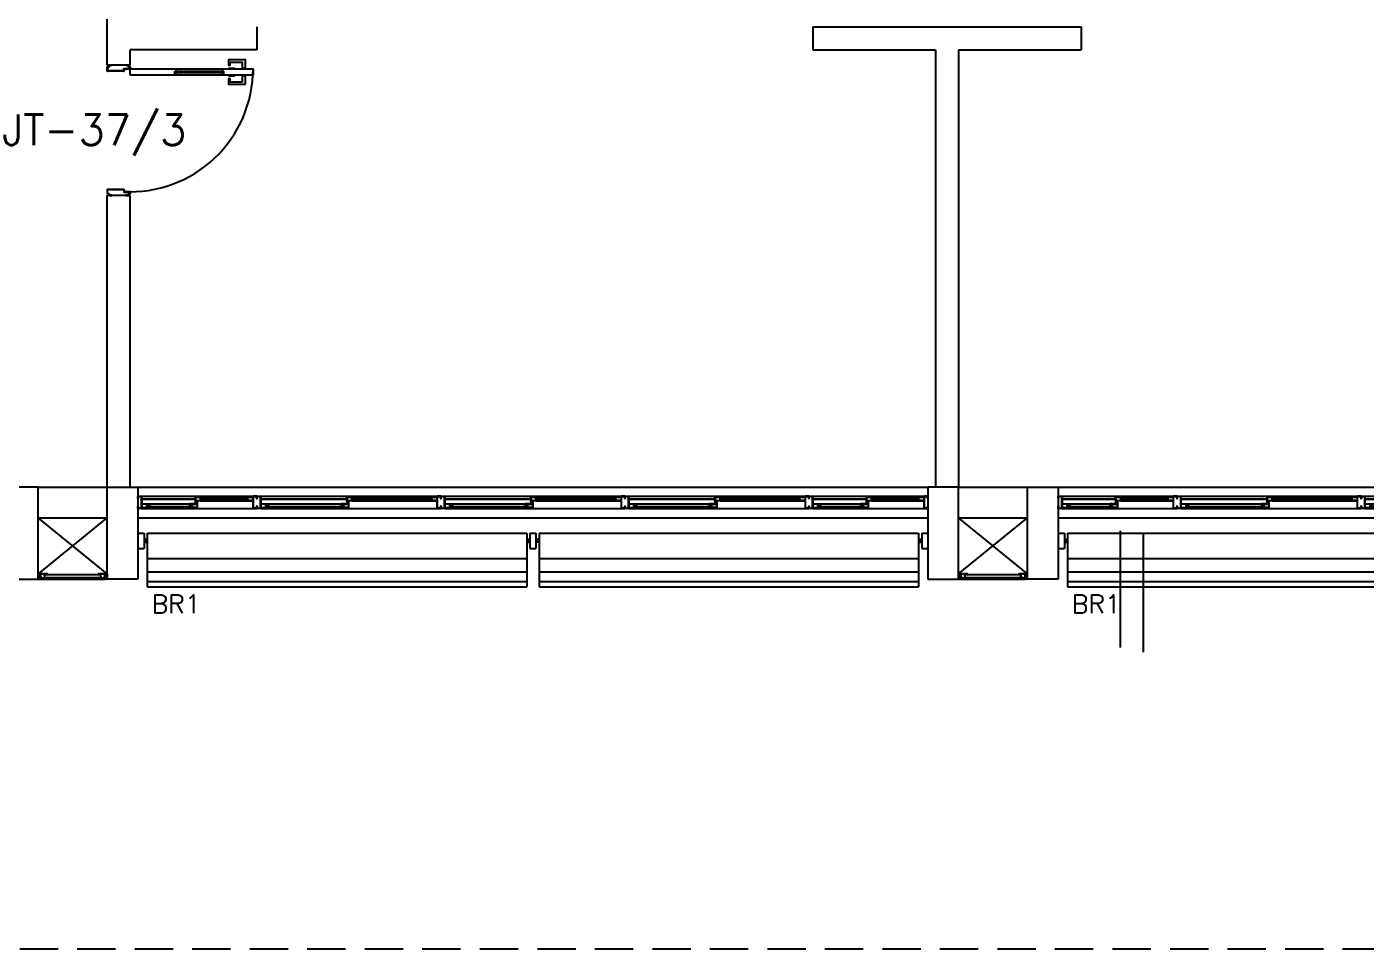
# Model space of a CAD drawing. Header units: millimetres. Extents: x 2686 to 2939, y 1294 to 1441.
# Drawn here: x 2778.4 to 2787.13, y 1419.51 to 1425.52 of the extents above; entities that cross this region are included whole.
import ezdxf

# ---------------------------------------------------------------- set-up
doc = ezdxf.new("R2010")
doc.units = ezdxf.units.MM
doc.linetypes.add('HIDDEN', pattern=[0.375, 0.25, -0.125])
for name, color, linetype in [('AR-ALV', 2, 'Continuous'), ('AR-BRISES', 1, 'Continuous'), ('AR-ESQ', 1, 'Continuous'), ('AR-ESTC', 3, 'Continuous'), ('AR-PEITORIL', 1, 'Continuous'), ('AR-PORTA', 1, 'Continuous'), ('AR-PROJ', 1, 'HIDDEN'), ('BR-LINHAS', 1, 'Continuous'), ('BR-MONTANTE', 242, 'Continuous'), ('BR-PAINEL', 1, 'Continuous'), ('BR-SUPORTE', 1, 'Continuous'), ('BR-TEXTO', 2, 'Continuous'), ('DT-ESQ-BAGUETE-C', 1, 'Continuous'), ('DT-ESQ-BAGUETE-V', 1, 'Continuous'), ('DT-ESQ-CHAPA DOBRADA-V', 1, 'Continuous'), ('DT-ESQ-PERFIL CADEIRA-C', 2, 'Continuous'), ('DT-ESQ-PERFIL CADEIRA-V', 2, 'Continuous'), ('DT-ESQ-PERFIL U SIMPLES-C', 2, 'Continuous'), ('DT-ESQ-PERFIL U-C', 2, 'Continuous'), ('DT-ESQ-PERFIL U-V', 1, 'Continuous'), ('DT-ESQ-VENEZIANA-C', 1, 'Continuous'), ('DT-ESQ-VENEZIANA-V', 1, 'Continuous'), ('DT-ESQ-VIDRO-C', 2, 'Continuous'), ('DT-TXTMOD', 1, 'Continuous'), ('ENDEREÇO', 2, 'Continuous'), ('maçaneta', 1, 'Continuous'), ('mov', 1, 'Continuous'), ('PLAT-CONG', 7, 'Continuous'), ('PM-PERFIL U-C', 2, 'Continuous'), ('PM-VIDRO', 2, 'Continuous'), ('pm1', 2, 'Continuous'), ('pm2', 2, 'Continuous'), ('soleira', 1, 'Continuous')]:
    doc.layers.add(name, color=color, linetype=linetype)
doc.styles.add('S10', font='simplex.shx', dxfattribs={"height": 0.1})
doc.styles.add('S12', font='simplex.shx', dxfattribs={"width": 1.1, "height": 0.12})
doc.styles.add('UNB1-100', font='simplex.shx', dxfattribs={"height": 0.2})

# ---------------------------------------------------------------- blocks, each defined once
blk = doc.blocks.new('A$C34151AAB')
at = {"layer": 'AR-PROJ'}
blk.add_line((29.4449, 17.7097), (1.7321, 17.7097), dxfattribs=at)
blk = doc.blocks.new('EF40-P')
at = {"layer": 'DT-ESQ-BAGUETE-C', "ltscale": 0.1}
for points in [[(0.4225, -0.08), (0.409, -0.08), (0.409, -0.0785), (0.422, -0.0785, 0.414214), (0.4225, -0.078), (0.4225, -0.067, 0.414214), (0.422, -0.0665), (0.409, -0.0665), (0.409, -0.065), (0.4225, -0.065, -0.414214), (0.424, -0.0665), (0.424, -0.0785, -0.414214)], [(0.7015, -0.08), (0.715, -0.08), (0.715, -0.0785), (0.702, -0.0785, -0.414214), (0.7015, -0.078), (0.7015, -0.067, -0.414214), (0.702, -0.0665), (0.715, -0.0665), (0.715, -0.065), (0.7015, -0.065, 0.414214), (0.7, -0.0665), (0.7, -0.0785, 0.414214)], [(1.41, -0.08), (1.3965, -0.08), (1.3965, -0.0785), (1.4095, -0.0785, 0.414214), (1.41, -0.078), (1.41, -0.067, 0.414214), (1.4095, -0.0665), (1.3965, -0.0665), (1.3965, -0.065), (1.41, -0.065, -0.414214), (1.4115, -0.0665), (1.4115, -0.0785, -0.414214)], [(1.9015, -0.08), (1.915, -0.08), (1.915, -0.0785), (1.902, -0.0785, -0.414214), (1.9015, -0.078), (1.9015, -0.067, -0.414214), (1.902, -0.0665), (1.915, -0.0665), (1.915, -0.065), (1.9015, -0.065, 0.414214), (1.9, -0.0665), (1.9, -0.0785, 0.414214)], [(2.61, -0.08), (2.5965, -0.08), (2.5965, -0.0785), (2.6095, -0.0785, 0.414214), (2.61, -0.078), (2.61, -0.067, 0.414214), (2.6095, -0.0665), (2.5965, -0.0665), (2.5965, -0.065), (2.61, -0.065, -0.414214), (2.6115, -0.0665), (2.6115, -0.0785, -0.414214)], [(3.1015, -0.08), (3.115, -0.08), (3.115, -0.0785), (3.102, -0.0785, -0.414214), (3.1015, -0.078), (3.1015, -0.067, -0.414214), (3.102, -0.0665), (3.115, -0.0665), (3.115, -0.065), (3.1015, -0.065, 0.414214), (3.1, -0.0665), (3.1, -0.0785, 0.414214)], [(3.81, -0.08), (3.7965, -0.08), (3.7965, -0.0785), (3.8095, -0.0785, 0.414214), (3.81, -0.078), (3.81, -0.067, 0.414214), (3.8095, -0.0665), (3.7965, -0.0665), (3.7965, -0.065), (3.81, -0.065, -0.414214), (3.8115, -0.0665), (3.8115, -0.0785, -0.414214)], [(4.3015, -0.08), (4.315, -0.08), (4.315, -0.0785), (4.302, -0.0785, -0.414214), (4.3015, -0.078), (4.3015, -0.067, -0.414214), (4.302, -0.0665), (4.315, -0.0665), (4.315, -0.065), (4.3015, -0.065, 0.414214), (4.3, -0.0665), (4.3, -0.0785, 0.414214)], [(4.7975, -0.08), (4.784, -0.08), (4.784, -0.0785), (4.797, -0.0785, 0.414214), (4.7975, -0.078), (4.7975, -0.067, 0.414214), (4.797, -0.0665), (4.784, -0.0665), (4.784, -0.065), (4.7975, -0.065, -0.414214), (4.799, -0.0665), (4.799, -0.0785, -0.414214)], [(5.0765, -0.08), (5.09, -0.08), (5.09, -0.0785), (5.077, -0.0785, -0.414214), (5.0765, -0.078), (5.0765, -0.067, -0.414214), (5.077, -0.0665), (5.09, -0.0665), (5.09, -0.065), (5.0765, -0.065, 0.414214), (5.075, -0.0665), (5.075, -0.0785, 0.414214)], [(0.0735, -0.125), (0.06, -0.125), (0.06, -0.1235), (0.073, -0.1235, 0.414214), (0.0735, -0.123), (0.0735, -0.112, 0.414214), (0.073, -0.1115), (0.06, -0.1115), (0.06, -0.11), (0.0735, -0.11, -0.414214), (0.075, -0.1115), (0.075, -0.1235, -0.414214)], [(0.339, -0.125), (0.3525, -0.125), (0.3525, -0.1235), (0.3395, -0.1235, -0.414214), (0.339, -0.123), (0.339, -0.112, -0.414214), (0.3395, -0.1115), (0.3525, -0.1115), (0.3525, -0.11), (0.339, -0.11, 0.414214), (0.3375, -0.1115), (0.3375, -0.1235, 0.414214)], [(0.8485, -0.125), (0.835, -0.125), (0.835, -0.1235), (0.848, -0.1235, 0.414214), (0.8485, -0.123), (0.8485, -0.112, 0.414214), (0.848, -0.1115), (0.835, -0.1115), (0.835, -0.11), (0.8485, -0.11, -0.414214), (0.85, -0.1115), (0.85, -0.1235, -0.414214)], [(1.3265, -0.125), (1.34, -0.125), (1.34, -0.1235), (1.327, -0.1235, -0.414214), (1.3265, -0.123), (1.3265, -0.112, -0.414214), (1.327, -0.1115), (1.34, -0.1115), (1.34, -0.11), (1.3265, -0.11, 0.414214), (1.325, -0.1115), (1.325, -0.1235, 0.414214)], [(2.0485, -0.125), (2.035, -0.125), (2.035, -0.1235), (2.048, -0.1235, 0.414214), (2.0485, -0.123), (2.0485, -0.112, 0.414214), (2.048, -0.1115), (2.035, -0.1115), (2.035, -0.11), (2.0485, -0.11, -0.414214), (2.05, -0.1115), (2.05, -0.1235, -0.414214)], [(2.5265, -0.125), (2.54, -0.125), (2.54, -0.1235), (2.527, -0.1235, -0.414214), (2.5265, -0.123), (2.5265, -0.112, -0.414214), (2.527, -0.1115), (2.54, -0.1115), (2.54, -0.11), (2.5265, -0.11, 0.414214), (2.525, -0.1115), (2.525, -0.1235, 0.414214)], [(3.2485, -0.125), (3.235, -0.125), (3.235, -0.1235), (3.248, -0.1235, 0.414214), (3.2485, -0.123), (3.2485, -0.112, 0.414214), (3.248, -0.1115), (3.235, -0.1115), (3.235, -0.11), (3.2485, -0.11, -0.414214), (3.25, -0.1115), (3.25, -0.1235, -0.414214)], [(3.7265, -0.125), (3.74, -0.125), (3.74, -0.1235), (3.727, -0.1235, -0.414214), (3.7265, -0.123), (3.7265, -0.112, -0.414214), (3.727, -0.1115), (3.74, -0.1115), (3.74, -0.11), (3.7265, -0.11, 0.414214), (3.725, -0.1115), (3.725, -0.1235, 0.414214)], [(4.4485, -0.125), (4.435, -0.125), (4.435, -0.1235), (4.448, -0.1235, 0.414214), (4.4485, -0.123), (4.4485, -0.112, 0.414214), (4.448, -0.1115), (4.435, -0.1115), (4.435, -0.11), (4.4485, -0.11, -0.414214), (4.45, -0.1115), (4.45, -0.1235, -0.414214)], [(4.714, -0.125), (4.7275, -0.125), (4.7275, -0.1235), (4.7145, -0.1235, -0.414214), (4.714, -0.123), (4.714, -0.112, -0.414214), (4.7145, -0.1115), (4.7275, -0.1115), (4.7275, -0.11), (4.714, -0.11, 0.414214), (4.7125, -0.1115), (4.7125, -0.1235, 0.414214)]]:
    blk.add_lwpolyline(points, format="xyb", close=True, dxfattribs=at)
at = {"layer": 'DT-ESQ-BAGUETE-V', "ltscale": 0.1}
for p, q in [((0.4225, -0.065), (0.7015, -0.065)), ((1.41, -0.065), (1.9015, -0.065)), ((2.61, -0.065), (3.1015, -0.065)), ((3.81, -0.065), (4.3015, -0.065)), ((4.7975, -0.065), (5.0765, -0.065)), ((0.0735, -0.11), (0.339, -0.11)), ((0.8485, -0.11), (1.3265, -0.11)), ((2.0485, -0.11), (2.5265, -0.11)), ((3.2485, -0.11), (3.7265, -0.11)), ((4.4485, -0.11), (4.714, -0.11))]:
    blk.add_line(p, q, dxfattribs=at)
at = {"layer": 'DT-ESQ-CHAPA DOBRADA-V', "ltscale": 0.1}
for p, q in [((0.025, -0.077), (0.374, -0.077)), ((0.025, -0.08), (0.374, -0.08)), ((0.8, -0.077), (1.3615, -0.077)), ((0.8, -0.08), (1.3615, -0.08)), ((2, -0.077), (2.5615, -0.077)), ((2, -0.08), (2.5615, -0.08)), ((3.2, -0.077), (3.7615, -0.077)), ((3.2, -0.08), (3.7615, -0.08)), ((4.4, -0.077), (4.749, -0.077)), ((4.4, -0.08), (4.749, -0.08))]:
    blk.add_line(p, q, dxfattribs=at)
at = {"layer": 'DT-ESQ-PERFIL CADEIRA-C', "ltscale": 0.1}
for p, q in [((0.025, -0.1335), (0.0735, -0.1335)), ((0.3855, -0.1335), (0.339, -0.1335)), ((0.376, -0.0885), (0.4225, -0.0885)), ((0.75, -0.0885), (0.7015, -0.0885)), ((0.8, -0.1335), (0.8485, -0.1335)), ((1.373, -0.1335), (1.3265, -0.1335)), ((1.3635, -0.0885), (1.41, -0.0885)), ((1.95, -0.0885), (1.9015, -0.0885)), ((2, -0.1335), (2.0485, -0.1335)), ((2.573, -0.1335), (2.5265, -0.1335)), ((2.5635, -0.0885), (2.61, -0.0885)), ((3.15, -0.0885), (3.1015, -0.0885)), ((3.2, -0.1335), (3.2485, -0.1335)), ((3.773, -0.1335), (3.7265, -0.1335)), ((3.7635, -0.0885), (3.81, -0.0885)), ((4.35, -0.0885), (4.3015, -0.0885)), ((4.4, -0.1335), (4.4485, -0.1335)), ((4.7605, -0.1335), (4.714, -0.1335)), ((4.751, -0.0885), (4.7975, -0.0885)), ((5.125, -0.0885), (5.0765, -0.0885))]:
    blk.add_line(p, q, dxfattribs=at)
for points in [[(0.4225, -0.087, -1), (0.4225, -0.09), (0.376, -0.09, -0.414214), (0.374, -0.088), (0.374, -0.067, -0.414214), (0.376, -0.065), (0.4075, -0.065, -0.414214), (0.409, -0.0665), (0.409, -0.087)], [(0.409, -0.0885, -0.198913), (0.4079, -0.0881, -0.198913), (0.4075, -0.087), (0.4075, -0.067, 0.414214), (0.407, -0.0665), (0.376, -0.0665, 0.414214), (0.3755, -0.067), (0.3755, -0.088, 0.414214), (0.376, -0.0885)], [(0.7015, -0.09), (0.75, -0.09), (0.75, -0.0885), (0.715, -0.0885, 0.198912), (0.7161, -0.0881, 0.198913), (0.7165, -0.087), (0.7165, -0.067, -0.414214), (0.717, -0.0665), (0.75, -0.0665), (0.75, -0.065), (0.7165, -0.065, 0.414214), (0.715, -0.0665), (0.715, -0.0785), (0.715, -0.08), (0.715, -0.087), (0.7015, -0.087, 1)], [(1.41, -0.087, -1), (1.41, -0.09), (1.3635, -0.09, -0.414214), (1.3615, -0.088), (1.3615, -0.067, -0.414214), (1.3635, -0.065), (1.395, -0.065, -0.414214), (1.3965, -0.0665), (1.3965, -0.087)], [(1.3965, -0.0885, -0.198913), (1.3954, -0.0881, -0.198913), (1.395, -0.087), (1.395, -0.067, 0.414214), (1.3945, -0.0665), (1.3635, -0.0665, 0.414214), (1.363, -0.067), (1.363, -0.088, 0.414214), (1.3635, -0.0885)], [(1.9015, -0.09), (1.95, -0.09), (1.95, -0.0885), (1.915, -0.0885, 0.198912), (1.9161, -0.0881, 0.198913), (1.9165, -0.087), (1.9165, -0.067, -0.414214), (1.917, -0.0665), (1.95, -0.0665), (1.95, -0.065), (1.9165, -0.065, 0.414214), (1.915, -0.0665), (1.915, -0.0785), (1.915, -0.08), (1.915, -0.087), (1.9015, -0.087, 1)], [(2.61, -0.087, -1), (2.61, -0.09), (2.5635, -0.09, -0.414214), (2.5615, -0.088), (2.5615, -0.067, -0.414214), (2.5635, -0.065), (2.595, -0.065, -0.414214), (2.5965, -0.0665), (2.5965, -0.087)], [(2.5965, -0.0885, -0.198913), (2.5954, -0.0881, -0.198913), (2.595, -0.087), (2.595, -0.067, 0.414214), (2.5945, -0.0665), (2.5635, -0.0665, 0.414214), (2.563, -0.067), (2.563, -0.088, 0.414214), (2.5635, -0.0885)], [(3.1015, -0.09), (3.15, -0.09), (3.15, -0.0885), (3.115, -0.0885, 0.198912), (3.1161, -0.0881, 0.198913), (3.1165, -0.087), (3.1165, -0.067, -0.414214), (3.117, -0.0665), (3.15, -0.0665), (3.15, -0.065), (3.1165, -0.065, 0.414214), (3.115, -0.0665), (3.115, -0.0785), (3.115, -0.08), (3.115, -0.087), (3.1015, -0.087, 1)], [(3.81, -0.087, -1), (3.81, -0.09), (3.7635, -0.09, -0.414214), (3.7615, -0.088), (3.7615, -0.067, -0.414214), (3.7635, -0.065), (3.795, -0.065, -0.414214), (3.7965, -0.0665), (3.7965, -0.087)], [(3.7965, -0.0885, -0.198913), (3.7954, -0.0881, -0.198913), (3.795, -0.087), (3.795, -0.067, 0.414214), (3.7945, -0.0665), (3.7635, -0.0665, 0.414214), (3.763, -0.067), (3.763, -0.088, 0.414214), (3.7635, -0.0885)], [(4.3015, -0.09), (4.35, -0.09), (4.35, -0.0885), (4.315, -0.0885, 0.198912), (4.3161, -0.0881, 0.198913), (4.3165, -0.087), (4.3165, -0.067, -0.414214), (4.317, -0.0665), (4.35, -0.0665), (4.35, -0.065), (4.3165, -0.065, 0.414214), (4.315, -0.0665), (4.315, -0.0785), (4.315, -0.08), (4.315, -0.087), (4.3015, -0.087, 1)], [(4.7975, -0.087, -1), (4.7975, -0.09), (4.751, -0.09, -0.414214), (4.749, -0.088), (4.749, -0.067, -0.414214), (4.751, -0.065), (4.7825, -0.065, -0.414214), (4.784, -0.0665), (4.784, -0.087)], [(4.784, -0.0885, -0.198913), (4.7829, -0.0881, -0.198913), (4.7825, -0.087), (4.7825, -0.067, 0.414214), (4.782, -0.0665), (4.751, -0.0665, 0.414214), (4.7505, -0.067), (4.7505, -0.088, 0.414214), (4.751, -0.0885)], [(5.0765, -0.09), (5.125, -0.09), (5.125, -0.0885), (5.09, -0.0885, 0.198912), (5.0911, -0.0881, 0.198913), (5.0915, -0.087), (5.0915, -0.067, -0.414214), (5.092, -0.0665), (5.125, -0.0665), (5.125, -0.065), (5.0915, -0.065, 0.414214), (5.09, -0.0665), (5.09, -0.0785), (5.09, -0.08), (5.09, -0.087), (5.0765, -0.087, 1)], [(0.0735, -0.135), (0.025, -0.135), (0.025, -0.1335), (0.06, -0.1335, -0.198912), (0.0589, -0.1331, -0.198913), (0.0585, -0.132), (0.0585, -0.112, 0.414214), (0.058, -0.1115), (0.025, -0.1115), (0.025, -0.11), (0.0585, -0.11, -0.414214), (0.06, -0.1115), (0.06, -0.1235), (0.06, -0.125), (0.06, -0.132), (0.0735, -0.132, -1)], [(0.339, -0.132, 1), (0.339, -0.135), (0.3855, -0.135, 0.414214), (0.3875, -0.133), (0.3875, -0.112, 0.414214), (0.3855, -0.11), (0.354, -0.11, 0.414214), (0.3525, -0.1115), (0.3525, -0.132)], [(0.3525, -0.1335, 0.198913), (0.3536, -0.1331, 0.198913), (0.354, -0.132), (0.354, -0.112, -0.414214), (0.3545, -0.1115), (0.3855, -0.1115, -0.414214), (0.386, -0.112), (0.386, -0.133, -0.414214), (0.3855, -0.1335)], [(0.8485, -0.135), (0.8, -0.135), (0.8, -0.1335), (0.835, -0.1335, -0.198912), (0.8339, -0.1331, -0.198913), (0.8335, -0.132), (0.8335, -0.112, 0.414214), (0.833, -0.1115), (0.8, -0.1115), (0.8, -0.11), (0.8335, -0.11, -0.414214), (0.835, -0.1115), (0.835, -0.1235), (0.835, -0.125), (0.835, -0.132), (0.8485, -0.132, -1)], [(1.3265, -0.132, 1), (1.3265, -0.135), (1.373, -0.135, 0.414214), (1.375, -0.133), (1.375, -0.112, 0.414214), (1.373, -0.11), (1.3415, -0.11, 0.414214), (1.34, -0.1115), (1.34, -0.132)], [(1.34, -0.1335, 0.198913), (1.3411, -0.1331, 0.198913), (1.3415, -0.132), (1.3415, -0.112, -0.414214), (1.342, -0.1115), (1.373, -0.1115, -0.414214), (1.3735, -0.112), (1.3735, -0.133, -0.414214), (1.373, -0.1335)], [(2.0485, -0.135), (2, -0.135), (2, -0.1335), (2.035, -0.1335, -0.198912), (2.0339, -0.1331, -0.198913), (2.0335, -0.132), (2.0335, -0.112, 0.414214), (2.033, -0.1115), (2, -0.1115), (2, -0.11), (2.0335, -0.11, -0.414214), (2.035, -0.1115), (2.035, -0.1235), (2.035, -0.125), (2.035, -0.132), (2.0485, -0.132, -1)], [(2.5265, -0.132, 1), (2.5265, -0.135), (2.573, -0.135, 0.414214), (2.575, -0.133), (2.575, -0.112, 0.414214), (2.573, -0.11), (2.5415, -0.11, 0.414214), (2.54, -0.1115), (2.54, -0.132)], [(2.54, -0.1335, 0.198913), (2.5411, -0.1331, 0.198913), (2.5415, -0.132), (2.5415, -0.112, -0.414214), (2.542, -0.1115), (2.573, -0.1115, -0.414214), (2.5735, -0.112), (2.5735, -0.133, -0.414214), (2.573, -0.1335)], [(3.2485, -0.135), (3.2, -0.135), (3.2, -0.1335), (3.235, -0.1335, -0.198912), (3.2339, -0.1331, -0.198913), (3.2335, -0.132), (3.2335, -0.112, 0.414214), (3.233, -0.1115), (3.2, -0.1115), (3.2, -0.11), (3.2335, -0.11, -0.414214), (3.235, -0.1115), (3.235, -0.1235), (3.235, -0.125), (3.235, -0.132), (3.2485, -0.132, -1)], [(3.7265, -0.132, 1), (3.7265, -0.135), (3.773, -0.135, 0.414214), (3.775, -0.133), (3.775, -0.112, 0.414214), (3.773, -0.11), (3.7415, -0.11, 0.414214), (3.74, -0.1115), (3.74, -0.132)], [(3.74, -0.1335, 0.198913), (3.7411, -0.1331, 0.198913), (3.7415, -0.132), (3.7415, -0.112, -0.414214), (3.742, -0.1115), (3.773, -0.1115, -0.414214), (3.7735, -0.112), (3.7735, -0.133, -0.414214), (3.773, -0.1335)], [(4.4485, -0.135), (4.4, -0.135), (4.4, -0.1335), (4.435, -0.1335, -0.198912), (4.4339, -0.1331, -0.198913), (4.4335, -0.132), (4.4335, -0.112, 0.414214), (4.433, -0.1115), (4.4, -0.1115), (4.4, -0.11), (4.4335, -0.11, -0.414214), (4.435, -0.1115), (4.435, -0.1235), (4.435, -0.125), (4.435, -0.132), (4.4485, -0.132, -1)], [(4.714, -0.132, 1), (4.714, -0.135), (4.7605, -0.135, 0.414214), (4.7625, -0.133), (4.7625, -0.112, 0.414214), (4.7605, -0.11), (4.729, -0.11, 0.414214), (4.7275, -0.1115), (4.7275, -0.132)], [(4.7275, -0.1335, 0.198913), (4.7286, -0.1331, 0.198913), (4.729, -0.132), (4.729, -0.112, -0.414214), (4.7295, -0.1115), (4.7605, -0.1115, -0.414214), (4.761, -0.112), (4.761, -0.133, -0.414214), (4.7605, -0.1335)]]:
    blk.add_lwpolyline(points, format="xyb", close=True, dxfattribs=at)
at = {"layer": 'DT-ESQ-PERFIL CADEIRA-V', "ltscale": 0.1}
for p, q in [((0.0735, -0.135), (0.339, -0.135)), ((0.4075, -0.09), (0.7015, -0.09)), ((0.8485, -0.135), (1.3265, -0.135)), ((1.395, -0.09), (1.9015, -0.09)), ((2.0485, -0.135), (2.5265, -0.135)), ((2.595, -0.09), (3.1015, -0.09)), ((3.2485, -0.135), (3.7265, -0.135)), ((3.795, -0.09), (4.3015, -0.09)), ((4.4485, -0.135), (4.714, -0.135)), ((4.7825, -0.09), (5.0765, -0.09))]:
    blk.add_line(p, q, dxfattribs=at)
at = {"layer": 'DT-ESQ-PERFIL U SIMPLES-C', "ltscale": 0.1}
for points in [[(0.376, -0.102), (0.384, -0.102), (0.384, -0.1005), (0.376, -0.1005, -0.414214), (0.3755, -0.1), (0.3755, -0.092, -0.414214), (0.376, -0.0915), (0.384, -0.0915), (0.384, -0.09), (0.376, -0.09, 0.414214), (0.374, -0.092), (0.374, -0.1, 0.414214)], [(0.3855, -0.098), (0.3775, -0.098), (0.3775, -0.0995), (0.3855, -0.0995, -0.414214), (0.386, -0.1), (0.386, -0.108, -0.414214), (0.3855, -0.1085), (0.3775, -0.1085), (0.3775, -0.11), (0.3855, -0.11, 0.414214), (0.3875, -0.108), (0.3875, -0.1, 0.414214)], [(1.3635, -0.102), (1.3715, -0.102), (1.3715, -0.1005), (1.3635, -0.1005, -0.414214), (1.363, -0.1), (1.363, -0.092, -0.414214), (1.3635, -0.0915), (1.3715, -0.0915), (1.3715, -0.09), (1.3635, -0.09, 0.414214), (1.3615, -0.092), (1.3615, -0.1, 0.414214)], [(1.373, -0.098), (1.365, -0.098), (1.365, -0.0995), (1.373, -0.0995, -0.414214), (1.3735, -0.1), (1.3735, -0.108, -0.414214), (1.373, -0.1085), (1.365, -0.1085), (1.365, -0.11), (1.373, -0.11, 0.414214), (1.375, -0.108), (1.375, -0.1, 0.414214)], [(2.5635, -0.102), (2.5715, -0.102), (2.5715, -0.1005), (2.5635, -0.1005, -0.414214), (2.563, -0.1), (2.563, -0.092, -0.414214), (2.5635, -0.0915), (2.5715, -0.0915), (2.5715, -0.09), (2.5635, -0.09, 0.414214), (2.5615, -0.092), (2.5615, -0.1, 0.414214)], [(2.573, -0.098), (2.565, -0.098), (2.565, -0.0995), (2.573, -0.0995, -0.414214), (2.5735, -0.1), (2.5735, -0.108, -0.414214), (2.573, -0.1085), (2.565, -0.1085), (2.565, -0.11), (2.573, -0.11, 0.414214), (2.575, -0.108), (2.575, -0.1, 0.414214)], [(3.7635, -0.102), (3.7715, -0.102), (3.7715, -0.1005), (3.7635, -0.1005, -0.414214), (3.763, -0.1), (3.763, -0.092, -0.414214), (3.7635, -0.0915), (3.7715, -0.0915), (3.7715, -0.09), (3.7635, -0.09, 0.414214), (3.7615, -0.092), (3.7615, -0.1, 0.414214)], [(3.773, -0.098), (3.765, -0.098), (3.765, -0.0995), (3.773, -0.0995, -0.414214), (3.7735, -0.1), (3.7735, -0.108, -0.414214), (3.773, -0.1085), (3.765, -0.1085), (3.765, -0.11), (3.773, -0.11, 0.414214), (3.775, -0.108), (3.775, -0.1, 0.414214)], [(4.751, -0.102), (4.759, -0.102), (4.759, -0.1005), (4.751, -0.1005, -0.414214), (4.7505, -0.1), (4.7505, -0.092, -0.414214), (4.751, -0.0915), (4.759, -0.0915), (4.759, -0.09), (4.751, -0.09, 0.414214), (4.749, -0.092), (4.749, -0.1, 0.414214)], [(4.7605, -0.098), (4.7525, -0.098), (4.7525, -0.0995), (4.7605, -0.0995, -0.414214), (4.761, -0.1), (4.761, -0.108, -0.414214), (4.7605, -0.1085), (4.7525, -0.1085), (4.7525, -0.11), (4.7605, -0.11, 0.414214), (4.7625, -0.108), (4.7625, -0.1, 0.414214)]]:
    blk.add_lwpolyline(points, format="xyb", close=True, dxfattribs=at)
at = {"layer": 'DT-ESQ-PERFIL U-C', "ltscale": 0.1}
for points in [[(0, -0.0615, -0.414214), (0.0015, -0.06), (0.0235, -0.06, -0.414214), (0.025, -0.0615), (0.025, -0.1385, -0.414214), (0.0235, -0.14), (0.0015, -0.14, -0.414214), (0, -0.1385), (0, -0.125), (0.0015, -0.125), (0.0015, -0.138, 0.414214), (0.002, -0.1385), (0.023, -0.1385, 0.414214), (0.0235, -0.138), (0.0235, -0.062, 0.414214), (0.023, -0.0615), (0.002, -0.0615, 0.414214), (0.0015, -0.062), (0.0015, -0.075), (0, -0.075)], [(0.775, -0.0615, 0.414214), (0.7735, -0.06), (0.7515, -0.06, 0.414214), (0.75, -0.0615), (0.75, -0.1385, 0.414214), (0.7515, -0.14), (0.7735, -0.14, 0.414214), (0.775, -0.1385), (0.775, -0.125), (0.7735, -0.125), (0.7735, -0.138, -0.414214), (0.773, -0.1385), (0.752, -0.1385, -0.414214), (0.7515, -0.138), (0.7515, -0.062, -0.414214), (0.752, -0.0615), (0.773, -0.0615, -0.414214), (0.7735, -0.062), (0.7735, -0.075), (0.775, -0.075)], [(0.775, -0.0615, -0.414214), (0.7765, -0.06), (0.7985, -0.06, -0.414214), (0.8, -0.0615), (0.8, -0.1385, -0.414214), (0.7985, -0.14), (0.7765, -0.14, -0.414214), (0.775, -0.1385), (0.775, -0.125), (0.7765, -0.125), (0.7765, -0.138, 0.414214), (0.777, -0.1385), (0.798, -0.1385, 0.414214), (0.7985, -0.138), (0.7985, -0.062, 0.414214), (0.798, -0.0615), (0.777, -0.0615, 0.414214), (0.7765, -0.062), (0.7765, -0.075), (0.775, -0.075)], [(1.975, -0.0615, 0.414214), (1.9735, -0.06), (1.9515, -0.06, 0.414214), (1.95, -0.0615), (1.95, -0.1385, 0.414214), (1.9515, -0.14), (1.9735, -0.14, 0.414214), (1.975, -0.1385), (1.975, -0.125), (1.9735, -0.125), (1.9735, -0.138, -0.414214), (1.973, -0.1385), (1.952, -0.1385, -0.414214), (1.9515, -0.138), (1.9515, -0.062, -0.414214), (1.952, -0.0615), (1.973, -0.0615, -0.414214), (1.9735, -0.062), (1.9735, -0.075), (1.975, -0.075)], [(1.975, -0.0615, -0.414214), (1.9765, -0.06), (1.9985, -0.06, -0.414214), (2, -0.0615), (2, -0.1385, -0.414214), (1.9985, -0.14), (1.9765, -0.14, -0.414214), (1.975, -0.1385), (1.975, -0.125), (1.9765, -0.125), (1.9765, -0.138, 0.414214), (1.977, -0.1385), (1.998, -0.1385, 0.414214), (1.9985, -0.138), (1.9985, -0.062, 0.414214), (1.998, -0.0615), (1.977, -0.0615, 0.414214), (1.9765, -0.062), (1.9765, -0.075), (1.975, -0.075)], [(3.175, -0.0615, 0.414214), (3.1735, -0.06), (3.1515, -0.06, 0.414214), (3.15, -0.0615), (3.15, -0.1385, 0.414214), (3.1515, -0.14), (3.1735, -0.14, 0.414214), (3.175, -0.1385), (3.175, -0.125), (3.1735, -0.125), (3.1735, -0.138, -0.414214), (3.173, -0.1385), (3.152, -0.1385, -0.414214), (3.1515, -0.138), (3.1515, -0.062, -0.414214), (3.152, -0.0615), (3.173, -0.0615, -0.414214), (3.1735, -0.062), (3.1735, -0.075), (3.175, -0.075)], [(3.175, -0.0615, -0.414214), (3.1765, -0.06), (3.1985, -0.06, -0.414214), (3.2, -0.0615), (3.2, -0.1385, -0.414214), (3.1985, -0.14), (3.1765, -0.14, -0.414214), (3.175, -0.1385), (3.175, -0.125), (3.1765, -0.125), (3.1765, -0.138, 0.414214), (3.177, -0.1385), (3.198, -0.1385, 0.414214), (3.1985, -0.138), (3.1985, -0.062, 0.414214), (3.198, -0.0615), (3.177, -0.0615, 0.414214), (3.1765, -0.062), (3.1765, -0.075), (3.175, -0.075)], [(4.375, -0.0615, 0.414214), (4.3735, -0.06), (4.3515, -0.06, 0.414214), (4.35, -0.0615), (4.35, -0.1385, 0.414214), (4.3515, -0.14), (4.3735, -0.14, 0.414214), (4.375, -0.1385), (4.375, -0.125), (4.3735, -0.125), (4.3735, -0.138, -0.414214), (4.373, -0.1385), (4.352, -0.1385, -0.414214), (4.3515, -0.138), (4.3515, -0.062, -0.414214), (4.352, -0.0615), (4.373, -0.0615, -0.414214), (4.3735, -0.062), (4.3735, -0.075), (4.375, -0.075)], [(4.375, -0.0615, -0.414214), (4.3765, -0.06), (4.3985, -0.06, -0.414214), (4.4, -0.0615), (4.4, -0.1385, -0.414214), (4.3985, -0.14), (4.3765, -0.14, -0.414214), (4.375, -0.1385), (4.375, -0.125), (4.3765, -0.125), (4.3765, -0.138, 0.414214), (4.377, -0.1385), (4.398, -0.1385, 0.414214), (4.3985, -0.138), (4.3985, -0.062, 0.414214), (4.398, -0.0615), (4.377, -0.0615, 0.414214), (4.3765, -0.062), (4.3765, -0.075), (4.375, -0.075)], [(5.15, -0.0615, 0.414214), (5.1485, -0.06), (5.1265, -0.06, 0.414214), (5.125, -0.0615), (5.125, -0.1385, 0.414214), (5.1265, -0.14), (5.1485, -0.14, 0.414214), (5.15, -0.1385), (5.15, -0.125), (5.1485, -0.125), (5.1485, -0.138, -0.414214), (5.148, -0.1385), (5.127, -0.1385, -0.414214), (5.1265, -0.138), (5.1265, -0.062, -0.414214), (5.127, -0.0615), (5.148, -0.0615, -0.414214), (5.1485, -0.062), (5.1485, -0.075), (5.15, -0.075)]]:
    blk.add_lwpolyline(points, format="xyb", close=True, dxfattribs=at)
at = {"layer": 'DT-ESQ-PERFIL U-V', "ltscale": 0.1}
for p, q in [((0.0235, -0.06), (0.7515, -0.06)), ((0.7985, -0.06), (1.9515, -0.06)), ((1.9985, -0.06), (3.1515, -0.06)), ((3.1985, -0.06), (4.3515, -0.06)), ((4.3985, -0.06), (5.1265, -0.06)), ((0.0235, -0.14), (0.7515, -0.14)), ((0.7985, -0.14), (1.9515, -0.14)), ((1.9985, -0.14), (3.1515, -0.14)), ((3.1985, -0.14), (4.3515, -0.14)), ((4.3985, -0.14), (5.1265, -0.14))]:
    blk.add_line(p, q, dxfattribs=at)
at = {"layer": 'DT-ESQ-VIDRO-C', "ltscale": 0.1}
for points in [[(0.7125, -0.085), (0.7125, -0.082), (0.4115, -0.082), (0.4115, -0.085)], [(1.9125, -0.085), (1.9125, -0.082), (1.399, -0.082), (1.399, -0.085)], [(3.1125, -0.085), (3.1125, -0.082), (2.599, -0.082), (2.599, -0.085)], [(4.3125, -0.085), (4.3125, -0.082), (3.799, -0.082), (3.799, -0.085)], [(5.0875, -0.085), (5.0875, -0.082), (4.7865, -0.082), (4.7865, -0.085)], [(0.063, -0.13), (0.063, -0.127), (0.3495, -0.127), (0.3495, -0.13)], [(0.838, -0.13), (0.838, -0.127), (1.337, -0.127), (1.337, -0.13)], [(2.038, -0.13), (2.038, -0.127), (2.537, -0.127), (2.537, -0.13)], [(3.238, -0.13), (3.238, -0.127), (3.737, -0.127), (3.737, -0.13)], [(4.438, -0.13), (4.438, -0.127), (4.7245, -0.127), (4.7245, -0.13)]]:
    blk.add_lwpolyline(points, close=True, dxfattribs=at)
at = {"layer": 'DT-TXTMOD', "ltscale": 0.1, "style": 'S10', "flags": 3}
for tag, p in [('M01', (0.025, -0.28)), ('M02', (0.3253, -0.28)), ('M03', (0.627, -0.28)), ('M04', (0.9288, -0.28)), ('M05', (1.2306, -0.28)), ('M06', (1.5323, -0.28)), ('M07', (1.8341, -0.28)), ('M08', (2.1359, -0.28)), ('M09', (2.4376, -0.28)), ('M10', (2.7394, -0.28)), ('M11', (3.0412, -0.28)), ('M12', (3.3429, -0.28)), ('M13', (3.6447, -0.28)), ('M14', (3.9464, -0.28)), ('M15', (4.2482, -0.28)), ('M16', (4.55, -0.28)), ('M17', (4.8517, -0.28))]:
    blk.add_attdef(tag, p, '', height=0.1, dxfattribs=at)
blk = doc.blocks.new('BR-MODULO1')
at = {"layer": 'BR-LINHAS'}
for p, q in [((0.06, -0.2648), (2.535, -0.2648)), ((2.615, -0.2648), (5.09, -0.2648)), ((0.06, -0.3524), (2.535, -0.3524)), ((0.06, -0.4147), (2.535, -0.4147)), ((2.615, -0.3524), (5.09, -0.3524)), ((2.615, -0.4147), (5.09, -0.4147))]:
    blk.add_line(p, q, dxfattribs=at)
at = {"layer": 'BR-MONTANTE'}
for p, q in [((0, -0.1), (0, -0.2)), ((0, -0.1), (0.04, -0.1)), ((0.04, -0.1), (0.04, -0.2)), ((2.5547, -0.1), (2.5947, -0.1)), ((2.5547, -0.1), (2.5547, -0.2)), ((2.5947, -0.1), (2.5947, -0.2)), ((5.11, -0.1), (5.11, -0.2)), ((5.11, -0.1), (5.15, -0.1)), ((5.15, -0.1), (5.15, -0.2)), ((0, -0.2), (0.04, -0.2)), ((2.5547, -0.2), (2.5947, -0.2)), ((5.11, -0.2), (5.15, -0.2))]:
    blk.add_line(p, q, dxfattribs=at)
at = {"layer": 'BR-PAINEL'}
for p, q in [((0.06, -0.1), (2.535, -0.1)), ((0.06, -0.1), (0.06, -0.45)), ((2.535, -0.1), (2.535, -0.45)), ((2.615, -0.1), (2.615, -0.45)), ((2.615, -0.1), (5.09, -0.1)), ((5.09, -0.1), (5.09, -0.45)), ((0.06, -0.45), (2.535, -0.45)), ((2.615, -0.45), (5.09, -0.45))]:
    blk.add_line(p, q, dxfattribs=at)
at = {"layer": 'BR-SUPORTE'}
for p, q in [((0.04, -0.14), (0.06, -0.14)), ((0.04, -0.16), (0.06, -0.16)), ((0.05, -0.14), (0.05, -0.16)), ((2.5347, -0.14), (2.5547, -0.14)), ((2.5347, -0.16), (2.5547, -0.16)), ((2.5447, -0.14), (2.5447, -0.16)), ((2.6147, -0.14), (2.5947, -0.14)), ((2.6147, -0.16), (2.5947, -0.16)), ((2.6047, -0.14), (2.6047, -0.16)), ((5.09, -0.14), (5.11, -0.14)), ((5.09, -0.16), (5.11, -0.16)), ((5.1, -0.14), (5.1, -0.16))]:
    blk.add_line(p, q, dxfattribs=at)
blk = doc.blocks.new('A$C201E7DEE')
at = {"layer": 'AR-PROJ'}
blk.add_line((29.4449, 18.2904), (1.7321, 18.2904), dxfattribs=at)
blk = doc.blocks.new('PM3V')
at = {"layer": 'maçaneta'}
for points in [[(0.02, 0.9), (-0.035, 0.9), (-0.035, 0.79), (0, 0.79), (0, 0.8), (-0.02, 0.8), (-0.02, 0.8785, -0.414214), (-0.0185, 0.88), (0.02, 0.88)], [(0.125, 0.9), (0.07, 0.9), (0.07, 0.88), (0.1085, 0.88, -0.414214), (0.11, 0.8785), (0.11, 0.8), (0.09, 0.8), (0.09, 0.79), (0.125, 0.79)]]:
    blk.add_lwpolyline(points, format="xyb", close=True, dxfattribs=at)
for points in [[(0.02, 0.79), (0.02, 0.83), (0.025, 0.83), (0.025, 0.79)], [(0.07, 0.79), (0.07, 0.83), (0.065, 0.83), (0.065, 0.79)]]:
    blk.add_lwpolyline(points, close=True, dxfattribs=at)
at = {"layer": 'mov'}
blk.add_arc((0.025, 0.15), 0.8, 356.84716, 90, dxfattribs=at)
at = {"layer": 'PM-PERFIL U-C'}
for p, q in [((0, 0.12), (0, 0.1385)), ((0.002, 0.12), (0, 0.12)), ((0.0015, 0.14), (0.01, 0.14)), ((0.002, 0.138), (0.002, 0.12)), ((0.0105, 0.138), (0.002, 0.138)), ((0.01, 0.14), (0.01, 0.1485)), ((0.0115, 0.15), (0.0235, 0.15)), ((0.012, 0.148), (0.012, 0.1395)), ((0.023, 0.148), (0.012, 0.148)), ((0.023, 0.1085), (0.023, 0.148)), ((0.038, 0.107), (0.0245, 0.107)), ((0.025, 0.1485), (0.025, 0.109)), ((0.0385, 0.109), (0.025, 0.109)), ((0.038, 0.107), (0.038, 0.002)), ((0.04, 0.1075), (0.04, 0.0015)), ((0.81, 0.1075), (0.81, 0.0015)), ((0.8115, 0.109), (0.825, 0.109)), ((0.812, 0.107), (0.8255, 0.107)), ((0.812, 0.107), (0.812, 0.002)), ((0.825, 0.1485), (0.825, 0.109)), ((0.8385, 0.15), (0.8265, 0.15)), ((0.827, 0.148), (0.838, 0.148)), ((0.827, 0.1085), (0.827, 0.148)), ((0.838, 0.148), (0.838, 0.1395)), ((0.8395, 0.138), (0.848, 0.138)), ((0.84, 0.14), (0.84, 0.1485)), ((0.8485, 0.14), (0.84, 0.14)), ((0.848, 0.138), (0.848, 0.12)), ((0.848, 0.12), (0.85, 0.12)), ((0.85, 0.12), (0.85, 0.1385)), ((0, 0.03), (0.002, 0.03)), ((0, 0.0115), (0, 0.03)), ((0.01, 0.01), (0.0015, 0.01)), ((0.002, 0.03), (0.002, 0.012)), ((0.002, 0.012), (0.0105, 0.012)), ((0.01, 0.0015), (0.01, 0.01)), ((0.0385, 0), (0.0115, 0)), ((0.012, 0.0105), (0.012, 0.002)), ((0.012, 0.002), (0.038, 0.002)), ((0.8115, 0), (0.8385, 0)), ((0.838, 0.002), (0.812, 0.002)), ((0.838, 0.0105), (0.838, 0.002)), ((0.848, 0.012), (0.8395, 0.012)), ((0.84, 0.0015), (0.84, 0.01)), ((0.84, 0.01), (0.8485, 0.01)), ((0.85, 0.03), (0.848, 0.03)), ((0.848, 0.03), (0.848, 0.012)), ((0.85, 0.0115), (0.85, 0.03))]:
    blk.add_line(p, q, dxfattribs=at)
for centre, start, end in [((0.0015, 0.1385), 90, 180), ((0.0115, 0.1485), 90, 180), ((0.0105, 0.1395), 270, 0), ((0.0245, 0.1085), 180, 270), ((0.0235, 0.1485), 360, 90), ((0.0385, 0.1075), 0, 90), ((0.8115, 0.1075), 90, 180), ((0.8265, 0.1485), 90, 180), ((0.8255, 0.1085), 270, 0), ((0.8395, 0.1395), 180, 270), ((0.8385, 0.1485), 0, 90), ((0.8485, 0.1385), 0, 90), ((0.0015, 0.0115), 180, 270), ((0.0115, 0.0015), 180, 270), ((0.0105, 0.0105), 0, 90), ((0.0385, 0.0015), 269.93864, 0), ((0.8115, 0.0015), 180, 270.06136), ((0.8395, 0.0105), 90, 180), ((0.8385, 0.0015), 270, 0), ((0.8485, 0.0115), 270, 0)]:
    blk.add_arc(centre, 0.0015, start, end, dxfattribs=at)
at = {"layer": 'PM-VIDRO', "color": 1}
for p, q in [((0.04, 0.45), (0.04, 0.75)), ((0.05, 0.75), (0.05, 0.45))]:
    blk.add_line(p, q, dxfattribs=at)
at = {"layer": 'pm1'}
for p, q in [((0.025, 0.95), (0.065, 0.95)), ((0.025, 0.75), (0.025, 0.95)), ((0.065, 0.95), (0.065, 0.76)), ((0.04, 0.75), (0.025, 0.75)), ((0.065, 0.76), (0.04, 0.76)), ((0.04, 0.75), (0.04, 0.76)), ((0.05, 0.76), (0.05, 0.75)), ((0.065, 0.75), (0.05, 0.75)), ((0.065, 0.76), (0.065, 0.75)), ((0.025, 0.15), (0.025, 0.45)), ((0.04, 0.45), (0.025, 0.45)), ((0.04, 0.44), (0.04, 0.45)), ((0.065, 0.44), (0.04, 0.44)), ((0.065, 0.45), (0.05, 0.45)), ((0.05, 0.45), (0.05, 0.44)), ((0.065, 0.45), (0.065, 0.44)), ((0.065, 0.44), (0.065, 0.15)), ((0.065, 0.15), (0.025, 0.15))]:
    blk.add_line(p, q, dxfattribs=at)
at = {"layer": 'pm2'}
for p, q in [((0.025, 0.45), (0.025, 0.75)), ((0.065, 0.75), (0.065, 0.45)), ((0.025, 0.15), (0.025, 0.109)), ((0.025, 0.109), (0.035, 0.109)), ((0.8252, 0.109), (0.8152, 0.109)), ((0.8152, 0), (0.8402, 0)), ((0.8402, 0.01), (0.8502, 0.01)), ((0.8402, 0), (0.8402, 0.01))]:
    blk.add_line(p, q, dxfattribs=at)
blk = doc.blocks.new('EF01C-P')
at = {"layer": 'DT-ESQ-BAGUETE-C', "ltscale": 0.1}
for points in [[(0.0015, 0.035), (0.015, 0.035), (0.015, 0.0335), (0.0015, 0.0335), (0.0015, 0.005), (0.015, 0.005), (0.015, 0.0035), (0.0015, 0.0035, -0.414214), (0, 0.005), (0, 0.0335, -0.414214)], [(0.4485, 0.035), (0.435, 0.035), (0.435, 0.0335), (0.4485, 0.0335), (0.4485, 0.005), (0.435, 0.005), (0.435, 0.0035), (0.4485, 0.0035, 0.414214), (0.45, 0.005), (0.45, 0.0335, 0.414214)]]:
    blk.add_lwpolyline(points, format="xyb", close=True, dxfattribs=at)
at = {"layer": 'DT-ESQ-PERFIL CADEIRA-C', "ltscale": 0.1}
for points in [[(0.01, 0.0015), (0.01, 0.003), (0.0015, 0.003, 1), (0.0015, 0), (0.015, 0, 0.414214), (0.0165, 0.0015), (0.0165, 0.0335), (0.043, 0.0335)], [(0.043, 0.0065), (0.018, 0.0065), (0.018, 0.0165), (0.0165, 0.0165), (0.0165, 0.0065, 0.414214), (0.018, 0.005), (0.043, 0.005), (0.0565, 0.005, 1), (0.0565, 0.008), (0.043, 0.008), (0.043, 0.02), (0.043, 0.032), (0.0565, 0.032, 1), (0.0565, 0.035), (0.043, 0.035), (0.0165, 0.035, 0.414214), (0.015, 0.0335), (0.015, 0.0015), (0.0015, 0.0015)], [(0.0415, 0.02), (0.0415, 0.032, -0.414214), (0.043, 0.0335), (0.0565, 0.0335)], [(0.0415, 0.02), (0.0415, 0.008, 0.414214), (0.043, 0.0065), (0.0565, 0.0065)], [(0.407, 0.0065), (0.432, 0.0065), (0.432, 0.0165), (0.4335, 0.0165), (0.4335, 0.0065, -0.414214), (0.432, 0.005), (0.407, 0.005), (0.3935, 0.005, -1), (0.3935, 0.008), (0.407, 0.008), (0.407, 0.02), (0.407, 0.032), (0.3935, 0.032, -1), (0.3935, 0.035), (0.407, 0.035), (0.4335, 0.035, -0.414214), (0.435, 0.0335), (0.435, 0.0015), (0.4485, 0.0015)], [(0.4085, 0.02), (0.4085, 0.032, 0.414214), (0.407, 0.0335), (0.3935, 0.0335)], [(0.4085, 0.02), (0.4085, 0.008, -0.414214), (0.407, 0.0065), (0.3935, 0.0065)], [(0.44, 0.0015), (0.44, 0.003), (0.4485, 0.003, -1), (0.4485, 0), (0.435, 0, -0.414214), (0.4335, 0.0015), (0.4335, 0.0335), (0.407, 0.0335)]]:
    blk.add_lwpolyline(points, format="xyb", dxfattribs=at)
at = {"layer": 'DT-ESQ-PERFIL CADEIRA-V', "ltscale": 0.1}
blk.add_line((0.015, 0), (0.435, 0), dxfattribs=at)
at = {"layer": 'DT-ESQ-VENEZIANA-C', "ltscale": 0.1}
for p, q in [((0.043, 0.0105), (0.407, 0.0105)), ((0.043, 0.009), (0.407, 0.009))]:
    blk.add_line(p, q, dxfattribs=at)
at = {"layer": 'DT-ESQ-VENEZIANA-V', "ltscale": 0.1}
blk.add_line((0.043, 0.031), (0.407, 0.031), dxfattribs=at)
at = {"layer": 'DT-TXTMOD', "ltscale": 0.1, "style": 'S10', "flags": 3}
blk.add_attdef('EF01C', (0.0208, -0.14), '', height=0.1, dxfattribs=at)
blk = doc.blocks.new('A$C527D507D')
at = {"layer": 'AR-PROJ'}
blk.add_line((29.4449, 42), (1.7321, 42), dxfattribs=at)

msp = doc.modelspace()

# ---------------------------------------------------------------- linework, layer by layer
at = {"layer": 'AR-ALV'}
for p, q in [((2778.9207, 1425.2749), (2778.9207, 1430.8499)), ((2779.8957, 1425.5249), (2779.8957, 1425.3749)), ((2783.5207, 1425.5249), (2785.2707, 1425.5249)), ((2783.5207, 1425.5249), (2783.5207, 1425.3749)), ((2785.2707, 1425.5249), (2785.2707, 1425.3749)), ((2779.8957, 1425.3749), (2779.0707, 1425.3749)), ((2779.0707, 1425.2749), (2779.0707, 1425.3749)), ((2783.5207, 1425.3749), (2784.3207, 1425.3749)), ((2784.3207, 1425.3749), (2784.3207, 1422.5249)), ((2784.4707, 1425.3749), (2784.4707, 1422.5249)), ((2784.4707, 1425.3749), (2785.2707, 1425.3749)), ((2779.0707, 1425.2749), (2778.9207, 1425.2749)), ((2778.9207, 1422.5249), (2778.9207, 1424.4247)), ((2779.0707, 1424.4247), (2778.9207, 1424.4247)), ((2779.0707, 1422.5249), (2779.0707, 1424.4247)), ((2778.4707, 1422.5249), (2778.9207, 1422.5249)), ((2784.4707, 1422.5249), (2784.9207, 1422.5249)), ((2778.4707, 1422.3249), (2778.9207, 1422.3249)), ((2784.4707, 1422.3249), (2784.9207, 1422.3249))]:
    msp.add_line(p, q, dxfattribs=at)
at = {"layer": 'AR-ESQ'}
for p, q in [((2778.9203, 1421.9595), (2778.4707, 1422.3249)), ((2778.4712, 1421.9595), (2778.9207, 1422.3249)), ((2784.9203, 1421.9595), (2784.4707, 1422.3249)), ((2784.4712, 1421.9595), (2784.9207, 1422.3249))]:
    msp.add_line(p, q, dxfattribs=at)
at = {"layer": 'AR-ESTC'}
for p, q in [((2778.4707, 1422.5249), (2778.2707, 1422.5249)), ((2778.4707, 1421.9249), (2778.4707, 1422.5249)), ((2778.9207, 1422.5249), (2779.1207, 1422.5249)), ((2778.9207, 1421.9249), (2778.9207, 1422.5249)), ((2779.1207, 1422.5249), (2779.1207, 1421.9249)), ((2784.4707, 1422.5249), (2784.2707, 1422.5249)), ((2784.2707, 1422.5249), (2784.2707, 1421.9249)), ((2784.4707, 1421.9249), (2784.4707, 1422.5249)), ((2784.9207, 1422.5249), (2785.1207, 1422.5249)), ((2784.9207, 1421.9249), (2784.9207, 1422.5249)), ((2785.1207, 1422.5249), (2785.1207, 1421.9249)), ((2778.2707, 1421.9249), (2778.4707, 1421.9249)), ((2779.1207, 1421.9249), (2778.9207, 1421.9249)), ((2784.2707, 1421.9249), (2784.4707, 1421.9249)), ((2785.1207, 1421.9249), (2784.9207, 1421.9249))]:
    msp.add_line(p, q, dxfattribs=at)
at = {"layer": 'AR-PEITORIL'}
for p, q in [((2779.1207, 1422.5249), (2784.2707, 1422.5249)), ((2785.1207, 1422.5249), (2790.2707, 1422.5249)), ((2779.1207, 1422.3249), (2784.2707, 1422.3249)), ((2785.1207, 1422.3249), (2790.2707, 1422.3249))]:
    msp.add_line(p, q, dxfattribs=at)
at = {"layer": 'soleira'}
for p, q in [((2785.5252, 1422.2393), (2785.5252, 1421.4793)), ((2785.6752, 1422.2293), (2785.6752, 1421.4493))]:
    msp.add_line(p, q, dxfattribs=at)

# ---------------------------------------------------------------- block references
at = {"layer": 'AR-BRISES'}
ref = msp.add_blockref('BR-MODULO1', (2779.1207, 1422.3249), dxfattribs=at)
ref.add_attrib('BR', 'BR1', (2779.2092, 1421.7025), dxfattribs={"layer": 'BR-TEXTO', "height": 0.12, "style": 'S12'})
ref = msp.add_blockref('BR-MODULO1', (2785.1207, 1422.3249), dxfattribs=at)
ref.add_attrib('BR', 'BR1', (2785.2092, 1421.7025), dxfattribs={"layer": 'BR-TEXTO', "height": 0.12, "style": 'S12'})
at = {"layer": 'AR-ESQ'}
for name, p in [('EF40-P', (2779.1207, 1422.5249)), ('EF40-P', (2785.1207, 1422.5249)), ('EF01C-P', (2778.4707, 1421.9249)), ('EF01C-P', (2784.4707, 1421.9249))]:
    msp.add_blockref(name, p, dxfattribs=at)
at = {"layer": 'AR-PORTA', "rotation": 270}
msp.add_blockref('PM3V', (2778.9207, 1425.2749), dxfattribs=at)
at = {"layer": 'PLAT-CONG'}
for name, p in [('A$C34151AAB', (2762.6547, 1401.8028)), ('A$C201E7DEE', (2762.6547, 1401.222)), ('A$C527D507D', (2762.6547, 1377.5124))]:
    msp.add_blockref(name, p, dxfattribs=at)

# ---------------------------------------------------------------- texts
at = {"layer": 'ENDEREÇO', "style": 'UNB1-100'}
msp.add_text('JT-37/3', height=0.2, dxfattribs=at).set_placement((2778.2359, 1424.7536))

doc.saveas('drawing.dxf')
